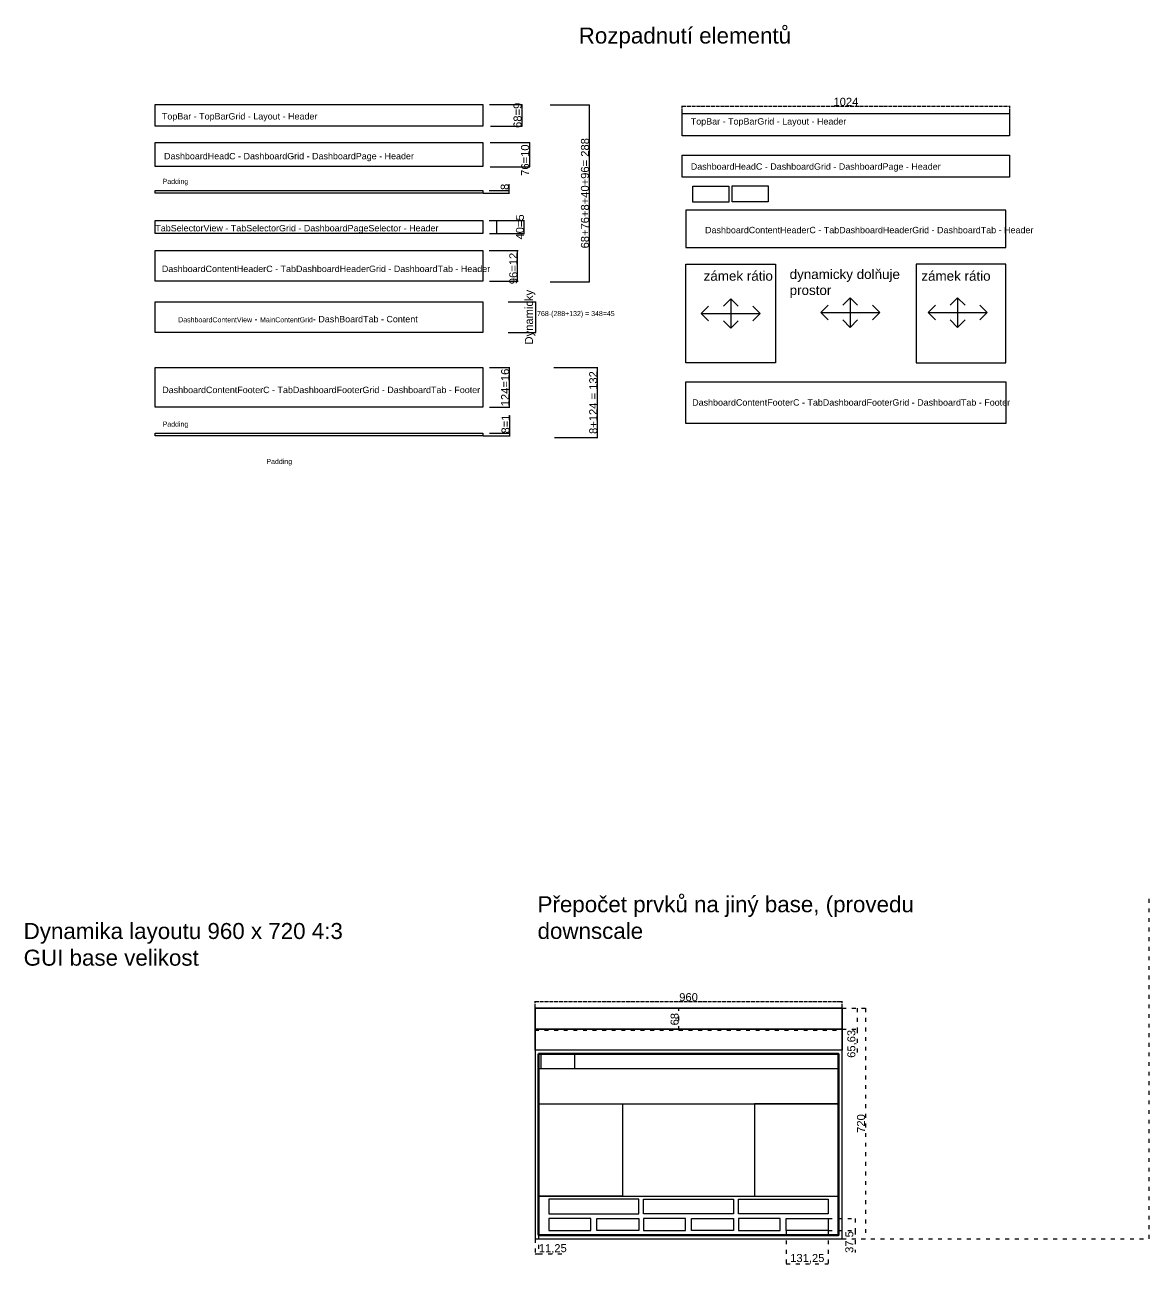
# Model space of a CAD drawing. Header units: millimetres. Extents: x 368 to 21415, y -5781 to 3895.
# Drawn here: x 14606 to 18121, y -853 to 3020 of the extents above; entities that cross this region are included whole.
import ezdxf

# ---------------------------------------------------------------- set-up
doc = ezdxf.new("R2010")
doc.units = ezdxf.units.MM
doc.linetypes.add('ACAD_ISO02W100', pattern=[15, 12, -3])
doc.linetypes.add('ACAD_ISO03W100', pattern=[30, 12, -18])
for name, color, linetype in [('Layer4', 90, 'Continuous'), ('Layer6', 130, 'Continuous'), ('Layer8', 201, 'Continuous')]:
    doc.layers.add(name, color=color, linetype=linetype)
doc.styles.add('Annotative', font='arial.ttf')
doc.styles.get("Standard").update_dxf_attribs({"font": 'arial.ttf'})
doc.dimstyles.new('ISO-25', dxfattribs={"dimtxt": 25, "dimasz": 2.5, "dimexe": 1.25, "dimexo": 0.625, "dimtad": 1, "dimtxsty": 'Standard', "dimblk": 'ARCHTICK', "dimcen": 2.5, "dimadec": 0, "dimazin": 0, "dimtfac": 1, "dimtmove": 0, "dimatfit": 3, "dimldrblk": 'ARCHTICK', "dimfxl": 1, "dimarcsym": 0})

# ---------------------------------------------------------------- blocks, each defined once
blk = doc.blocks.new('_ArchTick')
at = {"color": 0, "linetype": 'ByBlock', "lineweight": 30, "const_width": 0.15}
blk.add_lwpolyline([(-0.5, -0.5), (0.5, 0.5)], dxfattribs=at)
blk = doc.blocks.new('*D79')
at = {"layer": 'Defpoints', "color": 0, "linetype": 'ACAD_ISO02W100', "transparency": 16777216}
for p in [(17685.1, 2765.9), (16661.1, 2743.4), (17685.1, 2743.4)]:
    blk.add_point(p, dxfattribs=at)
at = {"layer": 'Layer8', "color": 0, "linetype": 'ACAD_ISO02W100', "lineweight": -2, "transparency": 16777216}
for p, q in [((16661.1, 2744), (16661.1, 2767.2)), ((16661.1, 2765.9), (17685.1, 2765.9)), ((17685.1, 2744), (17685.1, 2767.2))]:
    blk.add_line(p, q, dxfattribs=at)
at = {"layer": 'Layer8', "color": 0, "linetype": 'ACAD_ISO02W100', "lineweight": -2, "transparency": 16777216, "xscale": 2.5, "yscale": 2.5, "zscale": 2.5, "rotation": 180}
blk.add_blockref('_ArchTick', (16661.1, 2765.9), dxfattribs=at)
at = {"layer": 'Layer8', "color": 0, "linetype": 'ACAD_ISO02W100', "lineweight": -2, "transparency": 16777216, "xscale": 2.5, "yscale": 2.5, "zscale": 2.5}
blk.add_blockref('_ArchTick', (17685.1, 2765.9), dxfattribs=at)
at = {"layer": 'Layer8', "color": 0, "linetype": 'ACAD_ISO02W100', "transparency": 16777216, "insert": (17173.1, 2779.3), "char_height": 25, "attachment_point": 5}
blk.add_mtext('1024', dxfattribs=at)
blk = doc.blocks.new('*D91')
at = {"layer": 'Defpoints', "color": 0, "linetype": 'ACAD_ISO02W100', "lineweight": 30, "transparency": 16777216}
for p in [(17161.3, -32.1), (16201.3, -53.3), (17161.3, -53.3)]:
    blk.add_point(p, dxfattribs=at)
at = {"layer": 'Layer8', "color": 0, "linetype": 'ACAD_ISO02W100', "lineweight": -2, "transparency": 16777216}
for p, q in [((16201.3, -52.6), (16201.3, -30.9)), ((16201.3, -32.1), (17161.3, -32.1)), ((17161.3, -52.6), (17161.3, -30.9))]:
    blk.add_line(p, q, dxfattribs=at)
at = {"layer": 'Layer8', "color": 0, "linetype": 'ACAD_ISO02W100', "lineweight": -2, "transparency": 16777216, "xscale": 2.5, "yscale": 2.5, "zscale": 2.5, "rotation": 180}
blk.add_blockref('_ArchTick', (16201.3, -32.1), dxfattribs=at)
at = {"layer": 'Layer8', "color": 0, "linetype": 'ACAD_ISO02W100', "lineweight": -2, "transparency": 16777216, "xscale": 2.5, "yscale": 2.5, "zscale": 2.5}
blk.add_blockref('_ArchTick', (17161.3, -32.1), dxfattribs=at)
at = {"layer": 'Layer8', "color": 0, "linetype": 'ACAD_ISO02W100', "transparency": 16777216, "insert": (16681.3, -18.7), "char_height": 25, "attachment_point": 5}
blk.add_mtext('960', dxfattribs=at)
blk = doc.blocks.new('*D90')
at = {"layer": 'Defpoints', "color": 0, "linetype": 'ACAD_ISO03W100', "lineweight": 30, "transparency": 16777216}
for p in [(17161.3, -53.3), (17161.3, -773.3), (17233.9, -773.3)]:
    blk.add_point(p, dxfattribs=at)
at = {"layer": 'Layer8', "color": 0, "linetype": 'ACAD_ISO03W100', "lineweight": -2, "transparency": 16777216}
for p, q in [((17161.9, -53.3), (17235.2, -53.3)), ((17233.9, -53.3), (17233.9, -773.3)), ((17161.9, -773.3), (17235.2, -773.3))]:
    blk.add_line(p, q, dxfattribs=at)
at = {"layer": 'Layer8', "color": 0, "linetype": 'ACAD_ISO03W100', "lineweight": -2, "transparency": 16777216, "xscale": 2.5, "yscale": 2.5, "zscale": 2.5}
for p, rotation in [((17233.9, -53.3), 90), ((17233.9, -773.3), 270)]:
    blk.add_blockref('_ArchTick', p, dxfattribs=dict(at, rotation=rotation))
at = {"layer": 'Layer8', "color": 0, "linetype": 'ACAD_ISO03W100', "transparency": 16777216, "insert": (17220.5, -413.3), "char_height": 25, "attachment_point": 5, "rotation": 90}
blk.add_mtext('720', dxfattribs=at)
blk = doc.blocks.new('*D94')
at = {"layer": 'Defpoints', "color": 0, "linetype": 'ACAD_ISO03W100', "lineweight": 30, "transparency": 16777216}
for p in [(17161.3, -53.3), (17161.3, -118.9), (17208.1, -118.9)]:
    blk.add_point(p, dxfattribs=at)
at = {"layer": 'Layer8', "color": 0, "linetype": 'ACAD_ISO03W100', "lineweight": -2, "transparency": 16777216}
for p, q in [((17161.9, -53.3), (17209.3, -53.3)), ((17208.1, -53.3), (17208.1, -118.9)), ((17161.9, -118.9), (17209.3, -118.9)), ((17208.1, -118.9), (17208.1, -207.1))]:
    blk.add_line(p, q, dxfattribs=at)
at = {"layer": 'Layer8', "color": 0, "linetype": 'ACAD_ISO03W100', "lineweight": -2, "transparency": 16777216, "xscale": 2.5, "yscale": 2.5, "zscale": 2.5}
for p, rotation in [((17208.1, -53.3), 90), ((17208.1, -118.9), 270)]:
    blk.add_blockref('_ArchTick', p, dxfattribs=dict(at, rotation=rotation))
at = {"layer": 'Layer8', "color": 0, "linetype": 'ACAD_ISO03W100', "lineweight": 30, "transparency": 16777216, "insert": (17192.4, -164.3), "char_height": 25, "attachment_point": 5, "rotation": 90}
blk.add_mtext('65,63', dxfattribs=at)
blk = doc.blocks.new('*D95')
at = {"layer": 'Defpoints', "color": 0, "linetype": 'ACAD_ISO03W100', "lineweight": 30, "transparency": 16777216}
for p in [(17118.1, -710.4), (17118.1, -747.9), (17201.8, -747.9)]:
    blk.add_point(p, dxfattribs=at)
at = {"layer": 'Layer8', "color": 0, "linetype": 'ACAD_ISO03W100', "lineweight": -2, "transparency": 16777216}
for p, q in [((17118.7, -710.4), (17203, -710.4)), ((17201.8, -710.4), (17201.8, -747.9)), ((17118.7, -747.9), (17203, -747.9)), ((17201.8, -747.9), (17201.8, -816.8))]:
    blk.add_line(p, q, dxfattribs=at)
at = {"layer": 'Layer8', "color": 0, "linetype": 'ACAD_ISO03W100', "lineweight": -2, "transparency": 16777216, "xscale": 2.5, "yscale": 2.5, "zscale": 2.5}
for p, rotation in [((17201.8, -710.4), 90), ((17201.8, -747.9), 270)]:
    blk.add_blockref('_ArchTick', p, dxfattribs=dict(at, rotation=rotation))
at = {"layer": 'Layer8', "color": 0, "linetype": 'ACAD_ISO03W100', "lineweight": 30, "transparency": 16777216, "insert": (17186.1, -783.6), "char_height": 25, "attachment_point": 5, "rotation": 90}
blk.add_mtext('37,5', dxfattribs=at)
blk = doc.blocks.new('*D96')
at = {"layer": 'Defpoints', "color": 0, "linetype": 'ACAD_ISO03W100', "lineweight": 30, "transparency": 16777216}
for p in [(16986.9, -747.9), (17118.1, -747.9), (17118.1, -851.5)]:
    blk.add_point(p, dxfattribs=at)
at = {"layer": 'Layer8', "color": 0, "linetype": 'ACAD_ISO03W100', "lineweight": -2, "transparency": 16777216}
for p, q in [((16986.9, -748.5), (16986.9, -852.8)), ((17118.1, -748.5), (17118.1, -852.8)), ((16986.9, -851.5), (17118.1, -851.5))]:
    blk.add_line(p, q, dxfattribs=at)
at = {"layer": 'Layer8', "color": 0, "linetype": 'ACAD_ISO03W100', "lineweight": -2, "transparency": 16777216, "xscale": 2.5, "yscale": 2.5, "zscale": 2.5, "rotation": 180}
blk.add_blockref('_ArchTick', (16986.9, -851.5), dxfattribs=at)
at = {"layer": 'Layer8', "color": 0, "linetype": 'ACAD_ISO03W100', "lineweight": -2, "transparency": 16777216, "xscale": 2.5, "yscale": 2.5, "zscale": 2.5}
blk.add_blockref('_ArchTick', (17118.1, -851.5), dxfattribs=at)
at = {"layer": 'Layer8', "color": 0, "linetype": 'ACAD_ISO03W100', "lineweight": 30, "transparency": 16777216, "insert": (17052.5, -835.9), "char_height": 25, "attachment_point": 5}
blk.add_mtext('131,25', dxfattribs=at)
blk = doc.blocks.new('*D97')
at = {"layer": 'Defpoints', "color": 0, "linetype": 'ACAD_ISO03W100', "lineweight": 30, "transparency": 16777216}
for p in [(16201.3, -773.3), (16212.6, -762), (16212.6, -820.7)]:
    blk.add_point(p, dxfattribs=at)
at = {"layer": 'Layer8', "color": 0, "linetype": 'ACAD_ISO03W100', "lineweight": -2, "transparency": 16777216}
for p, q in [((16201.3, -773.9), (16201.3, -822)), ((16212.6, -762.6), (16212.6, -822)), ((16201.3, -820.7), (16212.6, -820.7)), ((16212.6, -820.7), (16298.5, -820.7))]:
    blk.add_line(p, q, dxfattribs=at)
at = {"layer": 'Layer8', "color": 0, "linetype": 'ACAD_ISO03W100', "lineweight": -2, "transparency": 16777216, "xscale": 2.5, "yscale": 2.5, "zscale": 2.5, "rotation": 180}
blk.add_blockref('_ArchTick', (16201.3, -820.7), dxfattribs=at)
at = {"layer": 'Layer8', "color": 0, "linetype": 'ACAD_ISO03W100', "lineweight": -2, "transparency": 16777216, "xscale": 2.5, "yscale": 2.5, "zscale": 2.5}
blk.add_blockref('_ArchTick', (16212.6, -820.7), dxfattribs=at)
at = {"layer": 'Layer8', "color": 0, "linetype": 'ACAD_ISO03W100', "lineweight": 30, "transparency": 16777216, "insert": (16256.8, -805.1), "char_height": 25, "attachment_point": 5}
blk.add_mtext('11,25', dxfattribs=at)
blk = doc.blocks.new('*D98')
at = {"layer": 'Defpoints', "color": 0, "linetype": 'ACAD_ISO03W100', "lineweight": 30, "transparency": 16777216}
for p in [(16620.5, -53.3), (16651.2, -53.3), (16620.5, -121.3)]:
    blk.add_point(p, dxfattribs=at)
at = {"layer": 'Layer8', "color": 0, "linetype": 'ACAD_ISO03W100', "lineweight": -2, "transparency": 16777216}
for p, q in [((16621.1, -53.3), (16652.4, -53.3)), ((16651.2, -121.3), (16651.2, -53.3)), ((16621.1, -121.3), (16652.4, -121.3))]:
    blk.add_line(p, q, dxfattribs=at)
at = {"layer": 'Layer8', "color": 0, "linetype": 'ACAD_ISO03W100', "lineweight": -2, "transparency": 16777216, "xscale": 2.5, "yscale": 2.5, "zscale": 2.5}
for p, rotation in [((16651.2, -53.3), 90), ((16651.2, -121.3), 270)]:
    blk.add_blockref('_ArchTick', p, dxfattribs=dict(at, rotation=rotation))
at = {"layer": 'Layer8', "color": 0, "linetype": 'ACAD_ISO03W100', "lineweight": 30, "transparency": 16777216, "insert": (16637.8, -87.3), "char_height": 25, "attachment_point": 5, "rotation": 90}
blk.add_mtext('68', dxfattribs=at)
blk = doc.blocks.new('*D107')
at = {"color": 0, "lineweight": -2, "transparency": 16777216}
for p, q in [((16059.5, 2771.2), (16161.3, 2771.2)), ((16160.1, 2771.2), (16160.1, 2703.2)), ((16062.5, 2703.2), (16161.3, 2703.2))]:
    blk.add_line(p, q, dxfattribs=at)
at = {"layer": 'Defpoints', "color": 0, "lineweight": 30, "transparency": 16777216}
for p in [(16058.8, 2771.2), (16061.9, 2703.2), (16160.1, 2703.2)]:
    blk.add_point(p, dxfattribs=at)
at = {"color": 0, "lineweight": -2, "transparency": 16777216, "xscale": 2.5, "yscale": 2.5, "zscale": 2.5}
for p, rotation in [((16160.1, 2771.2), 90), ((16160.1, 2703.2), 270)]:
    blk.add_blockref('_ArchTick', p, dxfattribs=dict(at, rotation=rotation))
at = {"color": 0, "transparency": 16777216, "insert": (16146.7, 2737.2), "char_height": 25, "attachment_point": 5, "rotation": 90}
blk.add_mtext('68=9', dxfattribs=at)
blk = doc.blocks.new('*D108')
at = {"color": 0, "lineweight": -2, "transparency": 16777216}
for p, q in [((16061.4, 2652.7), (16185, 2652.7)), ((16183.7, 2652.7), (16183.7, 2576.7)), ((16061, 2576.7), (16185, 2576.7))]:
    blk.add_line(p, q, dxfattribs=at)
at = {"layer": 'Defpoints', "color": 0, "lineweight": 30, "transparency": 16777216}
for p in [(16060.8, 2652.7), (16060.4, 2576.7), (16183.7, 2576.7)]:
    blk.add_point(p, dxfattribs=at)
at = {"color": 0, "lineweight": -2, "transparency": 16777216, "xscale": 2.5, "yscale": 2.5, "zscale": 2.5}
for p, rotation in [((16183.7, 2652.7), 90), ((16183.7, 2576.7), 270)]:
    blk.add_blockref('_ArchTick', p, dxfattribs=dict(at, rotation=rotation))
at = {"color": 0, "transparency": 16777216, "insert": (16170.3, 2597.1), "char_height": 25, "attachment_point": 5, "rotation": 90}
blk.add_mtext('76=10', dxfattribs=at)
blk = doc.blocks.new('*D109')
at = {"color": 0, "lineweight": -2, "transparency": 16777216}
for p, q in [((16120.1, 2502.3), (16120.1, 2522.5)), ((16039, 2494.3), (16121.4, 2494.3)), ((16058.1, 2502.3), (16121.4, 2502.3)), ((16120.1, 2494.3), (16120.1, 2502.3))]:
    blk.add_line(p, q, dxfattribs=at)
at = {"layer": 'Defpoints', "color": 0, "lineweight": 30, "transparency": 16777216}
for p in [(16038.4, 2494.3), (16057.5, 2502.3), (16120.1, 2502.3)]:
    blk.add_point(p, dxfattribs=at)
at = {"color": 0, "lineweight": -2, "transparency": 16777216, "xscale": 2.5, "yscale": 2.5, "zscale": 2.5}
for p, rotation in [((16120.1, 2502.3), 90), ((16120.1, 2494.3), 270)]:
    blk.add_blockref('_ArchTick', p, dxfattribs=dict(at, rotation=rotation))
at = {"color": 0, "transparency": 16777216, "insert": (16106.7, 2513.6), "char_height": 25, "attachment_point": 5, "rotation": 90}
blk.add_mtext('8', dxfattribs=at)
blk = doc.blocks.new('*D110')
at = {"color": 0, "lineweight": -2, "transparency": 16777216}
for p, q in [((16057.8, 2408.4), (16168.9, 2408.4)), ((16167.7, 2368.4), (16167.7, 2408.4)), ((16058.8, 2368.4), (16168.9, 2368.4))]:
    blk.add_line(p, q, dxfattribs=at)
at = {"layer": 'Defpoints', "color": 0, "lineweight": 30, "transparency": 16777216}
for p in [(16057.1, 2408.4), (16167.7, 2408.4), (16058.1, 2368.4)]:
    blk.add_point(p, dxfattribs=at)
at = {"color": 0, "lineweight": -2, "transparency": 16777216, "xscale": 2.5, "yscale": 2.5, "zscale": 2.5}
for p, rotation in [((16167.7, 2408.4), 90), ((16167.7, 2368.4), 270)]:
    blk.add_blockref('_ArchTick', p, dxfattribs=dict(at, rotation=rotation))
at = {"color": 0, "transparency": 16777216, "insert": (16154.3, 2388.4), "char_height": 25, "attachment_point": 5, "rotation": 90}
blk.add_mtext('40=5', dxfattribs=at)
blk = doc.blocks.new('*D111')
at = {"color": 0, "lineweight": -2, "transparency": 16777216}
for p, q in [((16058.3, 2314.5), (16148.2, 2314.5)), ((16147, 2218.5), (16147, 2314.5)), ((16058.9, 2218.5), (16148.2, 2218.5))]:
    blk.add_line(p, q, dxfattribs=at)
at = {"layer": 'Defpoints', "color": 0, "lineweight": 30, "transparency": 16777216}
for p in [(16057.6, 2314.5), (16147, 2314.5), (16058.3, 2218.5)]:
    blk.add_point(p, dxfattribs=at)
at = {"color": 0, "lineweight": -2, "transparency": 16777216, "xscale": 2.5, "yscale": 2.5, "zscale": 2.5}
for p, rotation in [((16147, 2314.5), 90), ((16147, 2218.5), 270)]:
    blk.add_blockref('_ArchTick', p, dxfattribs=dict(at, rotation=rotation))
at = {"color": 0, "transparency": 16777216, "insert": (16133.6, 2258.6), "char_height": 25, "attachment_point": 5, "rotation": 90}
blk.add_mtext('96=12', dxfattribs=at)
blk = doc.blocks.new('*D112')
at = {"color": 0, "lineweight": -2, "transparency": 16777216}
for p, q in [((16059.4, 1948.8), (16122.6, 1948.8)), ((16121.4, 1824.8), (16121.4, 1948.8)), ((16059.4, 1824.8), (16122.6, 1824.8))]:
    blk.add_line(p, q, dxfattribs=at)
at = {"layer": 'Defpoints', "color": 0, "lineweight": 30, "transparency": 16777216}
for p in [(16058.8, 1948.8), (16121.4, 1948.8), (16058.8, 1824.8)]:
    blk.add_point(p, dxfattribs=at)
at = {"color": 0, "lineweight": -2, "transparency": 16777216, "xscale": 2.5, "yscale": 2.5, "zscale": 2.5}
for p, rotation in [((16121.4, 1948.8), 90), ((16121.4, 1824.8), 270)]:
    blk.add_blockref('_ArchTick', p, dxfattribs=dict(at, rotation=rotation))
at = {"color": 0, "transparency": 16777216, "insert": (16108, 1886.8), "char_height": 25, "attachment_point": 5, "rotation": 90}
blk.add_mtext('124=16', dxfattribs=at)
blk = doc.blocks.new('*D113')
at = {"color": 0, "lineweight": -2, "transparency": 16777216}
for p, q in [((16122.6, 1743.7), (16122.6, 1798.8)), ((16058.5, 1743.7), (16123.9, 1743.7)), ((16122.6, 1735.7), (16122.6, 1743.7)), ((16039, 1735.7), (16123.9, 1735.7))]:
    blk.add_line(p, q, dxfattribs=at)
at = {"layer": 'Defpoints', "color": 0, "lineweight": 30, "transparency": 16777216}
for p in [(16057.9, 1743.7), (16122.6, 1743.7), (16038.4, 1735.7)]:
    blk.add_point(p, dxfattribs=at)
at = {"color": 0, "lineweight": -2, "transparency": 16777216, "xscale": 2.5, "yscale": 2.5, "zscale": 2.5}
for p, rotation in [((16122.6, 1743.7), 90), ((16122.6, 1735.7), 270)]:
    blk.add_blockref('_ArchTick', p, dxfattribs=dict(at, rotation=rotation))
at = {"color": 0, "transparency": 16777216, "insert": (16109.2, 1772.5), "char_height": 25, "attachment_point": 5, "rotation": 90}
blk.add_mtext('8=1', dxfattribs=at)
blk = doc.blocks.new('*D114')
at = {"color": 0, "lineweight": -2, "transparency": 16777216}
for p, q in [((16116.9, 2154.4), (16204, 2154.4)), ((16202.8, 2154.4), (16202.8, 2058.4)), ((16116.9, 2058.4), (16204, 2058.4))]:
    blk.add_line(p, q, dxfattribs=at)
at = {"layer": 'Defpoints', "color": 0, "transparency": 16777216}
for p in [(16116.3, 2154.4), (16116.3, 2058.4), (16202.8, 2058.4)]:
    blk.add_point(p, dxfattribs=at)
at = {"color": 0, "lineweight": -2, "transparency": 16777216, "xscale": 2.5, "yscale": 2.5, "zscale": 2.5}
for p, rotation in [((16202.8, 2154.4), 90), ((16202.8, 2058.4), 270)]:
    blk.add_blockref('_ArchTick', p, dxfattribs=dict(at, rotation=rotation))
at = {"color": 0, "transparency": 16777216, "insert": (16186, 2106.4), "char_height": 25, "attachment_point": 5, "rotation": 90}
blk.add_mtext('Dynamicky', dxfattribs=at)
blk = doc.blocks.new('*D115')
at = {"color": 0, "lineweight": -2, "transparency": 16777216}
for p, q in [((16248.9, 2770), (16372.1, 2770)), ((16370.9, 2770), (16370.9, 2217.2)), ((16248.9, 2217.2), (16372.1, 2217.2))]:
    blk.add_line(p, q, dxfattribs=at)
at = {"layer": 'Defpoints', "color": 0, "lineweight": 30, "transparency": 16777216}
for p in [(16248.3, 2770), (16248.3, 2217.2), (16370.9, 2217.2)]:
    blk.add_point(p, dxfattribs=at)
at = {"color": 0, "lineweight": -2, "transparency": 16777216, "xscale": 2.5, "yscale": 2.5, "zscale": 2.5}
for p, rotation in [((16370.9, 2770), 90), ((16370.9, 2217.2), 270)]:
    blk.add_blockref('_ArchTick', p, dxfattribs=dict(at, rotation=rotation))
at = {"color": 0, "transparency": 16777216, "insert": (16357.5, 2493.6), "char_height": 25, "width": 386.246, "attachment_point": 5, "rotation": 90}
blk.add_mtext('68+76+8+40+96= {\\C4;288}', dxfattribs=at)
blk = doc.blocks.new('*D116')
at = {"color": 0, "lineweight": -2, "transparency": 16777216}
for p, q in [((16260.6, 1948.8), (16398, 1948.8)), ((16396.8, 1730.4), (16396.8, 1948.8)), ((16261.9, 1730.4), (16398, 1730.4))]:
    blk.add_line(p, q, dxfattribs=at)
at = {"layer": 'Defpoints', "color": 0, "lineweight": 30, "transparency": 16777216}
for p in [(16260, 1948.8), (16396.8, 1948.8), (16261.3, 1730.4)]:
    blk.add_point(p, dxfattribs=at)
at = {"color": 0, "lineweight": -2, "transparency": 16777216, "xscale": 2.5, "yscale": 2.5, "zscale": 2.5}
for p, rotation in [((16396.8, 1948.8), 90), ((16396.8, 1730.4), 270)]:
    blk.add_blockref('_ArchTick', p, dxfattribs=dict(at, rotation=rotation))
at = {"color": 0, "transparency": 16777216, "insert": (16383.4, 1839.6), "char_height": 25, "width": 304.445, "attachment_point": 5, "rotation": 90}
blk.add_mtext('8+124 = {\\C4;132}', dxfattribs=at)

msp = doc.modelspace()

# ---------------------------------------------------------------- linework, layer by layer
for p, q in [((15014.38, 2771.21), (16038.38, 2771.21)), ((15014.38, 2652.742), (16038.38, 2652.742)), ((15014.38, 2502.258), (16038.38, 2502.258)), ((15014.38, 2408.355), (16038.38, 2408.355)), ((16082.213, 2368.355), (16082.213, 2408.355)), ((15014.38, 2314.453), (16038.38, 2314.453)), ((15014.38, 1743.682), (16038.38, 1743.682))]:
    msp.add_line(p, q)
for points in [[(15014.38, 2771.21), (16038.38, 2771.21), (16038.38, 2703.21), (15014.38, 2703.21)], [(15014.38, 2652.742), (16038.38, 2652.742), (16038.38, 2576.742), (15014.38, 2576.742)], [(15014.38, 2502.258), (16038.38, 2502.258), (16038.38, 2494.258), (15014.38, 2494.258)], [(15014.38, 2408.355), (16038.38, 2408.355), (16038.38, 2368.355), (15014.38, 2368.355)], [(15014.38, 2314.453), (16038.38, 2314.453), (16038.38, 2218.453), (15014.38, 2218.453)], [(15014.38, 1948.809), (16038.38, 1948.809), (16038.38, 1824.809), (15014.38, 1824.809)], [(15014.38, 1743.682), (16038.38, 1743.682), (16038.38, 1735.682), (15014.38, 1735.682)]]:
    msp.add_lwpolyline(points, close=True)
at = {"color": 7, "lineweight": 30, "true_color": 0xffffff}
for points in [[(16695.04, 2515.354), (16807.04, 2515.354), (16807.04, 2465.354), (16695.04, 2465.354)], [(16817.878, 2516.766), (16929.878, 2516.766), (16929.878, 2466.766), (16817.878, 2466.766)], [(16220.062, -195.752), (16325.062, -195.752), (16325.062, -242.627), (16220.062, -242.627)]]:
    msp.add_lwpolyline(points, close=True, dxfattribs=at)
at = {"color": 30, "true_color": 0xf8991e}
msp.add_lwpolyline([(15014.38, 2154.431), (16038.38, 2154.431), (16038.38, 2058.431), (15014.38, 2058.431)], close=True, dxfattribs=at)
at = {"lineweight": 30}
for points in [[(16244.512, -695.133), (16525.762, -695.133), (16525.762, -649.502), (16244.512, -649.502)], [(16821.674, -695.133), (16540.424, -695.133), (16540.424, -649.502), (16821.674, -649.502)], [(17118.117, -695.133), (16836.867, -695.133), (16836.867, -649.502), (17118.117, -649.502)], [(16244.512, -747.9), (16375.762, -747.9), (16375.762, -710.4), (16244.512, -710.4)], [(16525.762, -747.9), (16394.512, -747.9), (16394.512, -710.4), (16525.762, -710.4)], [(16540.424, -747.9), (16671.674, -747.9), (16671.674, -710.4), (16540.424, -710.4)], [(16821.674, -747.9), (16690.424, -747.9), (16690.424, -710.4), (16821.674, -710.4)], [(16836.867, -747.9), (16968.117, -747.9), (16968.117, -710.4), (16836.867, -710.4)], [(17118.117, -747.9), (16986.867, -747.9), (16986.867, -710.4), (17118.117, -710.4)]]:
    msp.add_lwpolyline(points, close=True, dxfattribs=at)
at = {"layer": 'Layer4', "color": 5, "lineweight": 30}
for points in [[(16661.06, 2743.373), (17685.06, 2743.373), (17685.06, 2673.373), (16661.06, 2673.373)], [(16201.315, -53.252), (17161.315, -53.252), (17161.315, -118.877), (16201.315, -118.877)]]:
    msp.add_lwpolyline(points, close=True, dxfattribs=at)
at = {"layer": 'Layer4', "lineweight": 30}
for points in [[(16661.06, 2612.236), (17685.06, 2612.236), (17685.06, 2544.236), (16661.06, 2544.236)], [(16201.315, -118.877), (17161.315, -118.877), (17161.315, -184.502), (16201.315, -184.502)]]:
    msp.add_lwpolyline(points, close=True, dxfattribs=at)
at = {"layer": 'Layer4', "color": 52, "lineweight": 30, "true_color": 0xc8c92d}
for points in [[(17673.06, 2440.354), (16673.06, 2440.354), (16673.06, 2324.354), (17673.06, 2324.354)], [(16673.06, 2272.028), (16953.06, 2272.028), (16953.06, 1964.028), (16673.06, 1964.028)], [(17673.06, 2272.028), (17393.06, 2272.028), (17393.06, 1964.028), (17673.06, 1964.028)], [(16673.06, 1904.623), (17673.06, 1904.623), (17673.06, 1774.623), (16673.06, 1774.623)], [(17150.065, -242.627), (16212.565, -242.627), (16212.565, -351.377), (17150.065, -351.377)], [(16212.565, -351.377), (16475.065, -351.377), (16475.065, -640.127), (16212.565, -640.127)], [(17150.065, -351.377), (16887.565, -351.377), (16887.565, -640.127), (17150.065, -640.127)], [(16212.565, -640.127), (17150.065, -640.127), (17150.065, -762.002), (16212.565, -762.002)]]:
    msp.add_lwpolyline(points, close=True, dxfattribs=at)
at = {"layer": 'Layer4', "color": 215, "lineweight": 60, "true_color": 0xa953a0}
msp.add_lwpolyline([(16212.565, -195.752), (17150.065, -195.752), (17150.065, -762.002), (16212.565, -762.002)], close=True, dxfattribs=at)
at = {"layer": 'Layer6', "lineweight": 30}
msp.add_lwpolyline([(16201.315, -773.252), (17161.315, -773.252), (17161.315, -53.252), (16201.315, -53.252)], close=True, dxfattribs=at)
at = {"layer": 'Layer8', "color": 7, "lineweight": 30, "true_color": 0xffffff}
for p, q in [((16953.06, 2232.028), (16953.06, 2192.028)), ((16720.677, 2118.028), (16743.713, 2141.064)), ((16813.06, 2164.22), (16790.024, 2141.184)), ((16813.06, 2164.22), (16813.06, 2071.837)), ((16813.06, 2164.22), (16836.096, 2141.184)), ((16905.442, 2118.028), (16882.406, 2141.064)), ((17094.361, 2120.785), (17117.397, 2143.821)), ((17186.744, 2166.976), (17163.708, 2143.94)), ((17186.744, 2166.976), (17186.744, 2074.594)), ((17186.744, 2166.976), (17209.78, 2143.94)), ((17279.126, 2120.785), (17256.091, 2143.821)), ((17430.042, 2120.785), (17453.078, 2143.821)), ((17522.425, 2166.976), (17499.389, 2143.94)), ((17522.425, 2166.976), (17522.425, 2074.594)), ((17522.425, 2166.976), (17545.461, 2143.94)), ((17614.808, 2120.785), (17591.772, 2143.821)), ((16720.677, 2118.028), (16905.442, 2118.028)), ((16720.677, 2118.028), (16743.713, 2094.992)), ((16813.06, 2071.837), (16790.024, 2094.873)), ((16813.06, 2071.837), (16836.096, 2094.873)), ((16905.442, 2118.028), (16882.406, 2094.992)), ((17094.361, 2120.785), (17279.126, 2120.785)), ((17094.361, 2120.785), (17117.397, 2097.749)), ((17186.744, 2074.594), (17163.708, 2097.629)), ((17186.744, 2074.594), (17209.78, 2097.629)), ((17279.126, 2120.785), (17256.091, 2097.749)), ((17430.042, 2120.785), (17614.808, 2120.785)), ((17430.042, 2120.785), (17453.078, 2097.749)), ((17522.425, 2074.594), (17499.389, 2097.629)), ((17522.425, 2074.594), (17545.461, 2097.629)), ((17614.808, 2120.785), (17591.772, 2097.749)), ((16475.065, -388.877), (16475.065, -426.377))]:
    msp.add_line(p, q, dxfattribs=at)
at = {"layer": 'Layer8', "color": 242, "linetype": 'ACAD_ISO03W100', "lineweight": 30, "true_color": 0xcd2027}
for p, q in [((18121.315, -773.252), (18121.315, 306.748)), ((16201.315, -121.252), (17161.315, -121.252)), ((16201.315, -773.252), (17481.315, -773.252)), ((16201.315, -773.252), (18121.315, -773.252))]:
    msp.add_line(p, q, dxfattribs=at)

# ---------------------------------------------------------------- texts
at = {"char_height": 20, "attachment_point": 1, "style": 'Annotative'}
for s, insert, width in [('TopBar - TopBarGrid - Layout - Header', (15034.99, 2744.117), 757.93452), ('TopBar - TopBarGrid - Layout - Header', (16688.278, 2728.278), 757.93452), ('DashboardHeadC - DashboardGrid - DashboardPage - Header', (15041.598, 2619.677), 998.68484), ('DashboardHeadC - DashboardGrid - DashboardPage - Header', (16688.278, 2587.171), 998.68484), ('{\\fCascadia Mono|b0|i0|c238|p49;\\H0.79167x;Padding}', (15037.158, 2538.768), 162.5938), ('TabSelectorView - TabSelectorGrid - DashboardPageSelector - Header', (15014.38, 2394.576), 1337.70076), ('DashboardContentHeaderC - TabDashboardHeaderGrid - DashboardTab - Header', (16732.84, 2388.688), 1337.70076), ('DashboardContentHeaderC - TabDashboardHeaderGrid - DashboardTab - Header', (15034.76, 2267.412), 1337.70076), ('{\\fCascadia Mono|b0|i0|c238|p49;\\H0.79167x;DashboardContentView} - {\\fCascadia Mono|b0|i0|c238|p49;\\H0.79167x;MainContentGrid}- DashBoardTab - Content', (15085.896, 2110.324), 1337.70076), ('\\pxqc;{\\fCascadia Mono|b0|i0|c238|p49;\\H0.79167x;768-(288+132) = \\C4;348=45}', (16206.524, 2125.639), 245.13718), ('DashboardContentFooterC - TabDashboardFooterGrid - DashboardTab - Footer', (15036.027, 1889.125), 1337.70076), ('DashboardContentFooterC - TabDashboardFooterGrid - DashboardTab - Footer', (16692.631, 1849.96), 1337.70076), ('{\\fCascadia Mono|b0|i0|c238|p49;\\H0.79167x;Padding}', (15037.158, 1780.191), 162.5938), ('{\\fCascadia Mono|b0|i0|c238|p49;\\H0.79167x;Padding}', (15361.732, 1663.465), 162.5938)]:
    msp.add_mtext(s, dxfattribs=dict(at, insert=insert, width=width))
at = {"layer": 'Layer8', "color": 4, "lineweight": 30, "char_height": 50, "attachment_point": 1, "style": 'Annotative'}
for s, insert, width in [('\\A1;Rozpadnutí elementů ', (16337.86, 3011.484), 1105.00631), ('Přepočet prvků na jiný base, (provedu downscale ', (16209.233, 296.966), 1287.04755), ('Dynamika layoutu 960 x 720 4:3 GUI base velikost ', (14602.751, 213.304), 1108.74282)]:
    msp.add_mtext(s, dxfattribs=dict(at, insert=insert, width=width))
at = {"layer": 'Layer8', "color": 0, "lineweight": 30, "char_height": 30, "attachment_point": 1, "style": 'Annotative'}
for s, insert, width in [('zámek rátio', (16728.344, 2250.287), 266.75323), ('dynamicky dolňuje prostor', (16997.216, 2255.751), 359.32488), ('zámek rátio', (17408.892, 2250.287), 266.75323)]:
    msp.add_mtext(s, dxfattribs=dict(at, insert=insert, width=width))

# ---------------------------------------------------------------- dimensions: what is measured, and where the dimension line sits
for base, p1, p2, text, picture, middle in [((16160.081, 2703.21), (16058.832, 2771.21), (16061.869, 2703.21), '<>=9', '*D107', (16160.081, 2737.21)), ((16183.722, 2576.742), (16060.81, 2652.742), (16060.388, 2576.742), '76=10', '*D108', (16183.722, 2597.122)), ((16167.674, 2408.355), (16058.149, 2368.355), (16057.132, 2408.355), '<>=5', '*D110', (16167.674, 2388.355)), ((16146.975, 2314.453), (16058.313, 2218.453), (16057.632, 2314.453), '<>=12', '*D111', (16146.975, 2258.617)), ((16202.774, 2058.431), (16116.276, 2154.431), (16116.276, 2058.431), 'Dynamicky', '*D114', (16202.774, 2106.431))]:
    dim = msp.add_linear_dim(base=base, p1=p1, p2=p2, angle=90, text=text, dimstyle='ISO-25')
    dim.commit()
    dim.dimension.update_dxf_attribs({"geometry": picture, "text_midpoint": middle, "dimtype": 160})
for base, p1, p2, text, picture, middle in [((16370.854, 2217.203), (16248.283, 2769.96), (16248.306, 2217.203), '68+76+8+40+96= {\\C4;288}', '*D115', (16357.465, 2493.581)), ((16396.784, 1948.809), (16261.271, 1730.432), (16260.021, 1948.809), '8+124 = {\\C4;132}', '*D116', (16383.386, 1839.62)), ((16121.383, 1948.809), (16058.801, 1824.809), (16058.801, 1948.809), '<>=16', '*D112', (16107.993, 1886.809)), ((16122.633, 1743.682), (16038.38, 1735.682), (16057.905, 1743.682), '<>=1', '*D113', (16109.243, 1772.514))]:
    dim = msp.add_linear_dim(base=base, p1=p1, p2=p2, angle=90, text=text, dimstyle='ISO-25')
    dim.commit()
    dim.dimension.update_dxf_attribs({"geometry": picture, "text_midpoint": middle})
dim = msp.add_linear_dim(base=(16120.133, 2502.258), p1=(16038.38, 2494.258), p2=(16057.499, 2502.258), angle=90, dimstyle='ISO-25')
dim.commit()
dim.dimension.update_dxf_attribs({"geometry": '*D109', "text_midpoint": (16106.743, 2513.62)})
at = {"layer": 'Layer8', "linetype": 'ACAD_ISO02W100'}
for base, p1, p2, picture, middle in [((17685.06, 2765.916), (16661.06, 2743.373), (17685.06, 2743.373), '*D79', (17173.06, 2779.306)), ((17161.315, -32.117), (16201.315, -53.252), (17161.315, -53.252), '*D91', (16681.315, -18.728))]:
    dim = msp.add_linear_dim(base=base, p1=p1, p2=p2, dimstyle='ISO-25', dxfattribs=at)
    dim.commit()
    dim.dimension.update_dxf_attribs({"geometry": picture, "text_midpoint": middle})
at = {"layer": 'Layer8', "color": 242, "linetype": 'ACAD_ISO03W100', "lineweight": 30, "true_color": 0xcd2027}
dim = msp.add_linear_dim(base=(16651.197, -53.252), p1=(16620.524, -121.252), p2=(16620.524, -53.252), angle=90, dimstyle='ISO-25', dxfattribs=at)
dim.commit()
dim.dimension.update_dxf_attribs({"geometry": '*D98', "text_midpoint": (16637.807, -87.252)})
at = {"layer": 'Layer8', "linetype": 'ACAD_ISO03W100'}
dim = msp.add_linear_dim(base=(17233.911, -773.252), p1=(17161.315, -53.252), p2=(17161.315, -773.252), angle=90, dimstyle='ISO-25', dxfattribs=at)
dim.commit()
dim.dimension.update_dxf_attribs({"geometry": '*D90', "text_midpoint": (17220.521, -413.252)})
at = {"layer": 'Layer8', "color": 6, "linetype": 'ACAD_ISO03W100', "lineweight": 30}
for base, p1, p2, picture, middle in [((17208.06493122, -118.877232114), (17161.314818926, -53.252232114), (17161.314818926, -118.877232114), '*D94', (17192.416056731, -164.251549986)), ((17201.773, -747.9), (17118.117, -710.4), (17118.117, -747.9), '*D95', (17186.124, -783.579))]:
    dim = msp.add_linear_dim(base=base, p1=p1, p2=p2, angle=90, dimstyle='ISO-25', dxfattribs=at)
    dim.commit()
    dim.dimension.update_dxf_attribs({"geometry": picture, "text_midpoint": middle})
for base, p1, p2, picture, middle in [((16212.565, -820.703), (16201.315, -773.252), (16212.565, -762.002), '*D97', (16256.788, -805.054)), ((17118.117, -851.53), (16986.867, -747.9), (17118.117, -747.9), '*D96', (17052.492, -835.881))]:
    dim = msp.add_linear_dim(base=base, p1=p1, p2=p2, dimstyle='ISO-25', dxfattribs=at)
    dim.commit()
    dim.dimension.update_dxf_attribs({"geometry": picture, "text_midpoint": middle})

doc.saveas('drawing.dxf')
